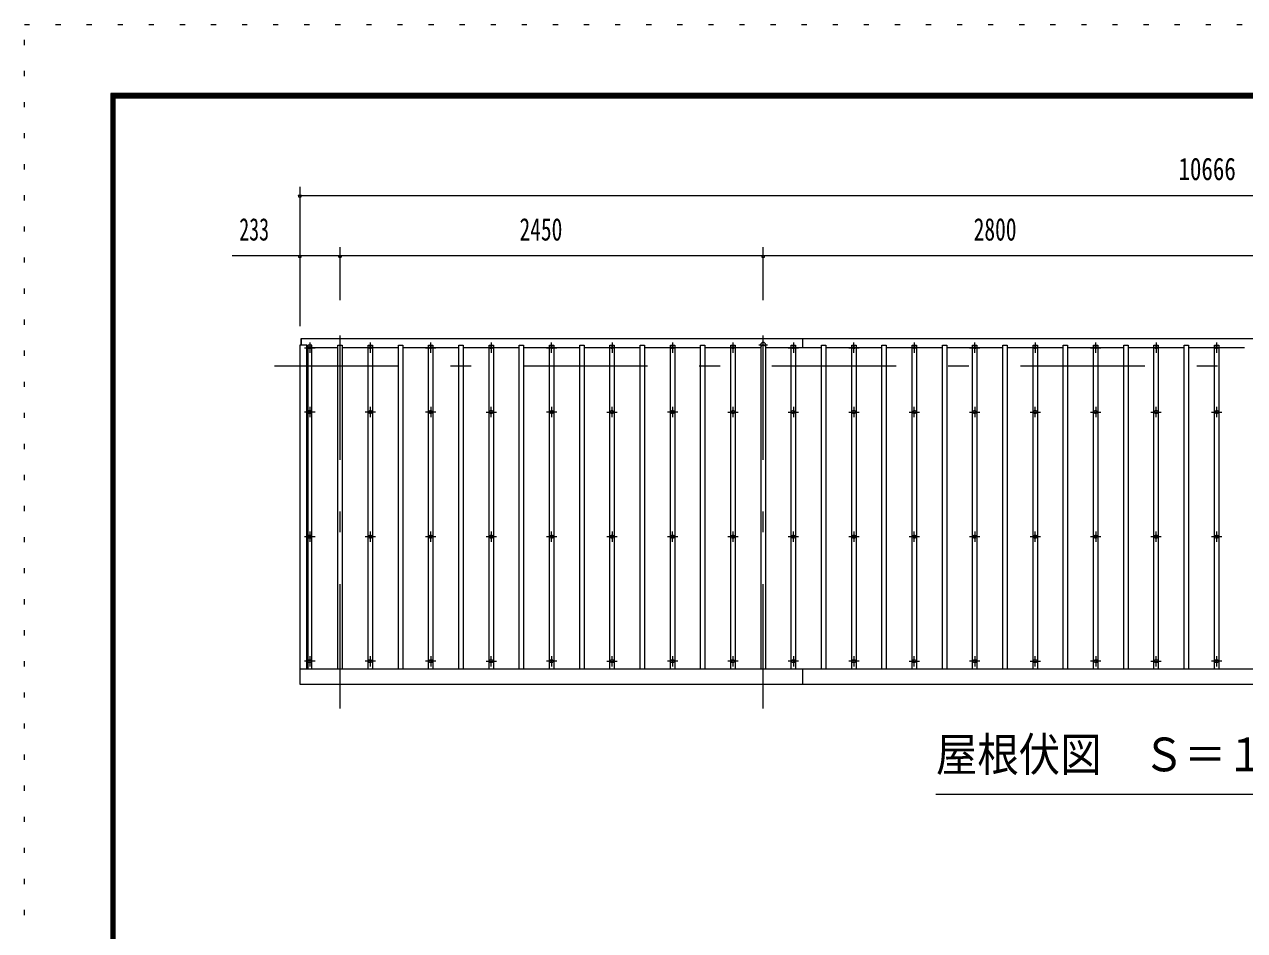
# Model space of a CAD drawing. Units: millimetres, scale not verified, with parts at other scales. Extents: x -26654 to 26660, y -10500 to 10500.
# Drawn here: x -3040 to 4025, y 5250 to 10500 of the extents above; entities that cross this region are included whole.
import ezdxf
from ezdxf.enums import TextEntityAlignment as Align

# ---------------------------------------------------------------- set-up
doc = ezdxf.new("R2010")
doc.units = ezdxf.units.MM
doc.header["$LTSCALE"] = 60
doc.linetypes.add('USER3', pattern=[24, 12, -5, 2, -5])
doc.linetypes.add('USER4', pattern=[3, 0.5, -2.5])
for name, color, linetype, lineweight in [('0-2_1-05BOLD', 7, 'Continuous', 18), ('0-3_1-25CENTER', 3, 'USER3', 18), ('0-4_1-45THIN', 4, 'Continuous', 18), ('0-5_1-55DIM', 3, 'Continuous', 18), ('0-C_F-F1PAPER', 5, 'Continuous', 18), ('0-D_F-E_J_ADD', 5, 'USER4', 18)]:
    doc.layers.add(name, color=color, linetype=linetype, lineweight=lineweight)
doc.styles.add('ＭＳ ゴシック', font='')
doc.styles.get('ＭＳ ゴシック').set_extended_font_data('MS Gothic')

msp = doc.modelspace()

# ---------------------------------------------------------------- linework, layer by layer
at = {"layer": '0-2_1-05BOLD'}
for p, q in [((-1435.06, 8641.19), (-1435.06, 8677.67)), ((1467.94, 8626.18), (1467.94, 8677.67)), ((9220.94, 6765.11), (-1445.06, 6765.11)), ((1467.94, 6677.67), (1467.94, 6765.11))]:
    msp.add_line(p, q, dxfattribs=at)
for points in [[(-1445.06, 8641.19), (-1445.06, 6677.67), (9220.94, 6677.67), (9220.94, 8641.19), (9180.94, 8641.19), (9180.94, 6765.11)], [(-1405.06, 6765.11), (-1405.06, 8641.19), (-1445.06, 8641.19)], [(9215.94, 8641.19), (9215.94, 8677.67), (-1440.06, 8677.67), (-1440.06, 8641.19)]]:
    msp.add_lwpolyline(points, dxfattribs=at)
for centre in [(-1387.06, 8254.17), (-1037.06, 8254.17), (-687.06, 8254.17), (-337.06, 8254.17), (12.94, 8254.17), (362.94, 8254.17), (712.94, 8254.17), (1062.94, 8254.17), (1412.94, 8254.17), (1762.94, 8254.17), (2112.94, 8254.17), (2462.94, 8254.17), (2812.94, 8254.17), (3162.94, 8254.17), (3512.94, 8254.17), (3862.94, 8254.17), (-1387.06, 7532.51), (-1037.06, 7532.51), (-687.06, 7532.51), (-337.06, 7532.51), (12.94, 7532.51), (362.94, 7532.51), (712.94, 7532.51), (1062.94, 7532.51), (1412.94, 7532.51), (1762.94, 7532.51), (2112.94, 7532.51), (2462.94, 7532.51), (2812.94, 7532.51), (3162.94, 7532.51), (3512.94, 7532.51), (3862.94, 7532.51), (-1387.06, 6810.85), (-1037.06, 6810.85), (-687.06, 6810.85), (-337.06, 6810.85), (12.94, 6810.85), (362.94, 6810.85), (712.94, 6810.85), (1062.94, 6810.85), (1412.94, 6810.85), (1762.94, 6810.85), (2112.94, 6810.85), (2462.94, 6810.85), (2812.94, 6810.85), (3162.94, 6810.85), (3512.94, 6810.85), (3862.94, 6810.85)]:
    msp.add_circle(centre, 10, dxfattribs=at)
for centre, radius, start, end in [((-1387.06, 8616.22), 14.5, 46.39838, 133.60162), ((-1387.06, 8637.22), 14.5, 226.3961, 313.6039), ((-1037.06, 8616.22), 14.5, 46.39838, 133.60162), ((-1037.06, 8637.22), 14.5, 226.3961, 313.6039), ((-687.06, 8616.22), 14.5, 46.39838, 133.60162), ((-687.06, 8637.22), 14.5, 226.3961, 313.6039), ((-337.06, 8616.22), 14.5, 46.39838, 133.60162), ((-337.06, 8637.22), 14.5, 226.3961, 313.6039), ((12.94, 8616.22), 14.5, 46.39838, 133.60162), ((12.94, 8637.22), 14.5, 226.3961, 313.6039), ((362.94, 8616.22), 14.5, 46.39838, 133.60162), ((362.94, 8637.22), 14.5, 226.3961, 313.6039), ((712.94, 8616.22), 14.5, 46.39838, 133.60162), ((712.94, 8637.22), 14.5, 226.3961, 313.6039), ((1062.94, 8616.22), 14.5, 46.39838, 133.60162), ((1062.94, 8637.22), 14.5, 226.3961, 313.6039), ((1237.95, 8642.67), 15, 326.44154, 213.55197), ((1412.94, 8616.22), 14.5, 46.39838, 133.60162), ((1412.94, 8637.22), 14.5, 226.3961, 313.6039), ((1762.94, 8616.22), 14.5, 46.39838, 133.60162), ((1762.94, 8637.22), 14.5, 226.3961, 313.6039), ((2112.94, 8616.22), 14.5, 46.39838, 133.60162), ((2112.94, 8637.22), 14.5, 226.3961, 313.6039), ((2462.94, 8616.22), 14.5, 46.39838, 133.60162), ((2462.94, 8637.22), 14.5, 226.3961, 313.6039), ((2812.94, 8616.22), 14.5, 46.39838, 133.60162), ((2812.94, 8637.22), 14.5, 226.3961, 313.6039), ((3162.94, 8616.22), 14.5, 46.39838, 133.60162), ((3162.94, 8637.22), 14.5, 226.3961, 313.6039), ((3512.94, 8616.22), 14.5, 46.39838, 133.60162), ((3512.94, 8637.22), 14.5, 226.3961, 313.6039), ((3862.94, 8616.22), 14.5, 46.39838, 133.60162), ((3862.94, 8637.22), 14.5, 226.3961, 313.6039)]:
    msp.add_arc(centre, radius, start, end, dxfattribs=at)
at = {"layer": '0-3_1-25CENTER'}
for p, q in [((-1212.06, 6537.67), (-1212.06, 8827.67)), ((1237.94, 6537.67), (1237.94, 8827.67)), ((-1417.05, 8626.72), (-1357.06, 8626.72)), ((-1387.06, 8656.72), (-1387.06, 8596.72)), ((-1007.06, 8626.72), (-1067.06, 8626.72)), ((-1037.06, 8656.72), (-1037.06, 8596.72)), ((-717.06, 8626.72), (-657.06, 8626.72)), ((-687.06, 8596.72), (-687.06, 8656.72)), ((-307.06, 8626.72), (-367.06, 8626.72)), ((-337.06, 8656.72), (-337.06, 8596.72)), ((-17.06, 8626.72), (42.94, 8626.72)), ((12.94, 8596.72), (12.94, 8656.72)), ((392.94, 8626.72), (332.94, 8626.72)), ((362.94, 8656.72), (362.94, 8596.72)), ((742.94, 8626.72), (682.94, 8626.72)), ((712.94, 8656.72), (712.94, 8596.72)), ((1092.95, 8626.72), (1032.94, 8626.72)), ((1062.94, 8656.72), (1062.94, 8596.72)), ((1212.95, 8642.67), (1262.95, 8642.67)), ((1382.95, 8626.72), (1442.94, 8626.72)), ((1412.94, 8656.72), (1412.94, 8596.72)), ((1732.94, 8626.72), (1792.94, 8626.72)), ((1762.94, 8596.72), (1762.94, 8656.72)), ((2142.94, 8626.72), (2082.94, 8626.72)), ((2112.94, 8656.72), (2112.94, 8596.72)), ((2432.94, 8626.72), (2492.94, 8626.72)), ((2462.94, 8596.72), (2462.94, 8656.72)), ((2842.94, 8626.72), (2782.94, 8626.72)), ((2812.94, 8656.72), (2812.94, 8596.72)), ((3132.94, 8626.72), (3192.94, 8626.72)), ((3162.94, 8596.72), (3162.94, 8656.72)), ((3542.94, 8626.72), (3482.94, 8626.72)), ((3512.94, 8656.72), (3512.94, 8596.72)), ((3892.95, 8626.72), (3832.95, 8626.72)), ((3862.94, 8656.72), (3862.94, 8596.72)), ((-1592.05, 8521.68), (9367.94, 8521.68)), ((-1387.06, 8284.17), (-1387.06, 8224.17)), ((-1037.06, 8284.17), (-1037.06, 8224.17)), ((-687.06, 8284.17), (-687.06, 8224.17)), ((-337.06, 8224.17), (-337.06, 8284.17)), ((12.94, 8284.17), (12.94, 8224.17)), ((362.94, 8224.17), (362.94, 8284.17)), ((712.94, 8284.17), (712.94, 8224.17)), ((1062.94, 8284.17), (1062.94, 8224.17)), ((1412.94, 8284.17), (1412.94, 8224.17)), ((1762.94, 8284.17), (1762.94, 8224.17)), ((2112.94, 8224.17), (2112.94, 8284.17)), ((2462.94, 8284.17), (2462.94, 8224.17)), ((2812.94, 8224.17), (2812.94, 8284.17)), ((3162.94, 8284.17), (3162.94, 8224.17)), ((3512.94, 8224.17), (3512.94, 8284.17)), ((3862.94, 8284.17), (3862.94, 8224.17)), ((-1357.06, 8254.17), (-1417.05, 8254.17)), ((-1007.06, 8254.17), (-1067.06, 8254.17)), ((-657.06, 8254.17), (-717.06, 8254.17)), ((-367.06, 8254.17), (-307.06, 8254.17)), ((42.94, 8254.17), (-17.06, 8254.17)), ((332.94, 8254.17), (392.94, 8254.17)), ((742.94, 8254.17), (682.94, 8254.17)), ((1032.94, 8254.17), (1092.95, 8254.17)), ((1382.95, 8254.17), (1442.94, 8254.17)), ((1732.94, 8254.17), (1792.94, 8254.17)), ((2082.94, 8254.17), (2142.94, 8254.17)), ((2432.94, 8254.17), (2492.94, 8254.17)), ((2782.94, 8254.17), (2842.94, 8254.17)), ((3132.94, 8254.17), (3192.94, 8254.17)), ((3482.94, 8254.17), (3542.94, 8254.17)), ((3832.95, 8254.17), (3892.95, 8254.17)), ((-1387.06, 7562.51), (-1387.06, 7502.51)), ((-1037.06, 7562.51), (-1037.06, 7502.51)), ((-687.06, 7502.51), (-687.06, 7562.51)), ((-337.06, 7562.51), (-337.06, 7502.51)), ((12.94, 7502.51), (12.94, 7562.51)), ((362.94, 7562.51), (362.94, 7502.51)), ((712.94, 7502.51), (712.94, 7562.51)), ((1062.94, 7562.51), (1062.94, 7502.51)), ((1412.94, 7502.51), (1412.94, 7562.51)), ((1762.94, 7562.51), (1762.94, 7502.51)), ((2112.94, 7502.51), (2112.94, 7562.51)), ((2462.94, 7562.51), (2462.94, 7502.51)), ((2812.94, 7502.51), (2812.94, 7562.51)), ((3162.94, 7562.51), (3162.94, 7502.51)), ((3512.94, 7502.51), (3512.94, 7562.51)), ((3862.94, 7562.51), (3862.94, 7502.51)), ((-1417.05, 7532.51), (-1357.06, 7532.51)), ((-1067.06, 7532.51), (-1007.06, 7532.51)), ((-717.06, 7532.51), (-657.06, 7532.51)), ((-367.06, 7532.51), (-307.06, 7532.51)), ((-17.06, 7532.51), (42.94, 7532.51)), ((332.94, 7532.51), (392.94, 7532.51)), ((682.94, 7532.51), (742.94, 7532.51)), ((1032.94, 7532.51), (1092.95, 7532.51)), ((1382.95, 7532.51), (1442.94, 7532.51)), ((1732.94, 7532.51), (1792.94, 7532.51)), ((2082.94, 7532.51), (2142.94, 7532.51)), ((2432.94, 7532.51), (2492.94, 7532.51)), ((2782.94, 7532.51), (2842.94, 7532.51)), ((3132.94, 7532.51), (3192.94, 7532.51)), ((3482.94, 7532.51), (3542.94, 7532.51)), ((3832.95, 7532.51), (3892.95, 7532.51)), ((-1357.06, 6810.85), (-1417.05, 6810.85)), ((-1387.06, 6840.85), (-1387.06, 6780.85)), ((-1007.06, 6810.85), (-1067.06, 6810.85)), ((-1037.06, 6840.85), (-1037.06, 6780.85)), ((-657.06, 6810.85), (-717.06, 6810.85)), ((-687.06, 6840.85), (-687.06, 6780.85)), ((-367.06, 6810.85), (-307.06, 6810.85)), ((-337.06, 6780.85), (-337.06, 6840.85)), ((42.94, 6810.85), (-17.06, 6810.85)), ((12.94, 6840.85), (12.94, 6780.85)), ((332.94, 6810.85), (392.94, 6810.85)), ((362.94, 6780.85), (362.94, 6840.85)), ((742.94, 6810.85), (682.94, 6810.85)), ((712.94, 6840.85), (712.94, 6780.85)), ((1092.95, 6810.85), (1032.94, 6810.85)), ((1062.94, 6840.85), (1062.94, 6780.85)), ((1442.94, 6810.85), (1382.95, 6810.85)), ((1412.94, 6840.85), (1412.94, 6780.85)), ((1792.94, 6810.85), (1732.94, 6810.85)), ((1762.94, 6840.85), (1762.94, 6780.85)), ((2082.94, 6810.85), (2142.94, 6810.85)), ((2112.94, 6780.85), (2112.94, 6840.85)), ((2492.94, 6810.85), (2432.94, 6810.85)), ((2462.94, 6840.85), (2462.94, 6780.85)), ((2782.94, 6810.85), (2842.94, 6810.85)), ((2812.94, 6780.85), (2812.94, 6840.85)), ((3192.94, 6810.85), (3132.94, 6810.85)), ((3162.94, 6840.85), (3162.94, 6780.85)), ((3482.94, 6810.85), (3542.94, 6810.85)), ((3512.94, 6780.85), (3512.94, 6840.85)), ((3892.95, 6810.85), (3832.95, 6810.85)), ((3862.94, 6840.85), (3862.94, 6780.85))]:
    msp.add_line(p, q, dxfattribs=at)
at = {"layer": '0-4_1-45THIN'}
for p, q in [((-1399.56, 8626.18), (-1405.06, 8626.18)), ((-1374.56, 6765.11), (-1374.56, 8641.19)), ((-1224.56, 8626.18), (-1374.56, 8626.18)), ((-1199.56, 8641.19), (-1199.56, 6765.11)), ((-1049.56, 8626.18), (-1199.56, 8626.18)), ((-1024.56, 8641.19), (-1024.56, 6765.11)), ((-874.56, 8626.18), (-1024.56, 8626.18)), ((-849.56, 8641.19), (-849.56, 6765.11)), ((-699.55, 8626.18), (-849.56, 8626.18)), ((-674.55, 8641.19), (-674.55, 6765.11)), ((-524.56, 8626.18), (-674.55, 8626.18)), ((-499.56, 8641.19), (-499.56, 6765.11)), ((-349.55, 8626.18), (-499.56, 8626.18)), ((-324.55, 8641.19), (-324.55, 6765.11)), ((-174.56, 8626.18), (-324.55, 8626.18)), ((-149.56, 8641.19), (-149.56, 6765.11)), ((0.45, 8626.18), (-149.56, 8626.18)), ((25.45, 8641.19), (25.45, 6765.11)), ((175.44, 8626.18), (25.45, 8626.18)), ((200.44, 8641.19), (200.44, 6765.11)), ((350.45, 8626.18), (200.44, 8626.18)), ((375.44, 8641.19), (375.44, 6765.11)), ((525.44, 8626.18), (375.44, 8626.18)), ((550.44, 8641.19), (550.44, 6765.11)), ((700.44, 8626.18), (550.44, 8626.18)), ((875.44, 8626.18), (725.44, 8626.18)), ((725.45, 8641.19), (725.45, 6765.11)), ((900.44, 8641.19), (900.44, 6765.11)), ((1050.44, 8626.18), (900.44, 8626.18)), ((1075.44, 8641.19), (1075.44, 6765.11)), ((1225.44, 8626.18), (1075.44, 8626.18)), ((1250.44, 8641.19), (1250.44, 6765.11)), ((1400.44, 8626.18), (1250.44, 8626.18)), ((1425.44, 8641.19), (1425.44, 6765.11)), ((1575.44, 8626.18), (1425.44, 8626.18)), ((1600.44, 8641.19), (1600.44, 6765.11)), ((1750.44, 8626.18), (1600.44, 8626.18)), ((1775.44, 8641.19), (1775.44, 6765.11)), ((1925.44, 8626.18), (1775.44, 8626.18)), ((1950.44, 8641.19), (1950.44, 6765.11)), ((2100.44, 8626.18), (1950.44, 8626.18)), ((2125.45, 8641.19), (2125.45, 6765.11)), ((2275.44, 8626.18), (2125.45, 8626.18)), ((2300.44, 8641.19), (2300.44, 6765.11)), ((2450.45, 8626.18), (2300.44, 8626.18)), ((2475.45, 8641.19), (2475.45, 6765.11)), ((2625.44, 8626.18), (2475.45, 8626.18)), ((2650.44, 8641.19), (2650.44, 6765.11)), ((2800.45, 8626.18), (2650.44, 8626.18)), ((2825.45, 8641.19), (2825.45, 6765.11)), ((2975.44, 8626.18), (2825.45, 8626.18)), ((3000.44, 8641.19), (3000.44, 6765.11)), ((3150.44, 8626.18), (3000.44, 8626.18)), ((3325.44, 8626.18), (3175.44, 8626.18)), ((3175.45, 8641.19), (3175.45, 6765.11)), ((3350.44, 8641.19), (3350.44, 6765.11)), ((3500.44, 8626.18), (3350.44, 8626.18)), ((3525.44, 8641.19), (3525.44, 6765.11)), ((3675.44, 8626.18), (3525.44, 8626.18)), ((3700.44, 8641.19), (3700.44, 6765.11)), ((3850.44, 8626.18), (3700.44, 8626.18)), ((3875.44, 8641.19), (3875.44, 6765.11)), ((4025.44, 8626.18), (3875.44, 8626.18))]:
    msp.add_line(p, q, dxfattribs=at)
for points in [[(-1374.56, 8641.19), (-1399.56, 8641.19), (-1399.56, 6765.11)], [(-1224.56, 6765.11), (-1224.56, 8641.19), (-1199.56, 8641.19)], [(-1049.56, 6765.11), (-1049.56, 8641.19), (-1024.56, 8641.19)], [(-874.56, 6765.11), (-874.56, 8641.19), (-849.56, 8641.19)], [(-699.55, 6765.11), (-699.55, 8641.19), (-674.55, 8641.19)], [(-524.56, 6765.11), (-524.56, 8641.19), (-499.56, 8641.19)], [(-349.55, 6765.11), (-349.55, 8641.19), (-324.55, 8641.19)], [(-174.56, 6765.11), (-174.56, 8641.19), (-149.56, 8641.19)], [(0.44, 6765.11), (0.44, 8641.19), (25.45, 8641.19)], [(175.44, 6765.11), (175.44, 8641.19), (200.44, 8641.19)], [(350.44, 6765.11), (350.44, 8641.19), (375.44, 8641.19)], [(525.44, 6765.11), (525.44, 8641.19), (550.44, 8641.19)], [(700.44, 6765.11), (700.44, 8641.19), (725.45, 8641.19)], [(875.44, 6765.11), (875.44, 8641.19), (900.44, 8641.19)], [(1050.44, 6765.11), (1050.44, 8641.19), (1075.44, 8641.19)], [(1225.44, 6765.11), (1225.44, 8641.19), (1250.44, 8641.19)], [(1400.44, 6765.11), (1400.44, 8641.19), (1425.44, 8641.19)], [(1575.44, 6765.11), (1575.44, 8641.19), (1600.44, 8641.19)], [(1750.44, 6765.11), (1750.44, 8641.19), (1775.44, 8641.19)], [(1925.44, 6765.11), (1925.44, 8641.19), (1950.44, 8641.19)], [(2100.44, 6765.11), (2100.44, 8641.19), (2125.45, 8641.19)], [(2275.44, 6765.11), (2275.44, 8641.19), (2300.44, 8641.19)], [(2450.44, 6765.11), (2450.44, 8641.19), (2475.45, 8641.19)], [(2625.44, 6765.11), (2625.44, 8641.19), (2650.44, 8641.19)], [(2800.45, 6765.11), (2800.45, 8641.19), (2825.45, 8641.19)], [(2975.44, 6765.11), (2975.44, 8641.19), (3000.44, 8641.19)], [(3150.44, 6765.11), (3150.44, 8641.19), (3175.45, 8641.19)], [(3325.44, 6765.11), (3325.44, 8641.19), (3350.44, 8641.19)], [(3500.44, 6765.11), (3500.44, 8641.19), (3525.44, 8641.19)], [(3675.44, 6765.11), (3675.44, 8641.19), (3700.44, 8641.19)], [(3850.44, 6765.11), (3850.44, 8641.19), (3875.44, 8641.19)]]:
    msp.add_lwpolyline(points, dxfattribs=at)
at = {"layer": '0-5_1-55DIM'}
for p, q in [((-1445.05, 9558.67), (-1445.05, 8752.68)), ((-1435.05, 9508.67), (-1455.05, 9508.67)), ((-1445.05, 9508.67), (9220.94, 9508.67)), ((-1212.06, 8902.68), (-1212.06, 9208.67)), ((1237.94, 8902.68), (1237.94, 9208.67)), ((9613.44, 9158.67), (-1837.56, 9158.67)), ((-1435.05, 9158.67), (-1455.05, 9158.67)), ((-1202.06, 9158.67), (-1222.06, 9158.67)), ((1247.94, 9158.67), (1227.94, 9158.67)), ((5537.94, 6037.67), (2237.94, 6037.67))]:
    msp.add_line(p, q, dxfattribs=at)
for centre in [(-1445.05, 9508.67), (-1445.05, 9158.67), (-1212.06, 9158.67), (1237.94, 9158.67)]:
    msp.add_arc(centre, 10, 180, 0, dxfattribs=at)
at = {"layer": '0-C_F-F1PAPER'}
for points in [[(26160.28, -10000), (26160.28, 10100), (-2539.72, 10100), (-2539.72, -10000)], [(26157.78, -9997.5), (26157.78, 10097.5), (-2537.22, 10097.5), (-2537.22, -9997.5)], [(26155.28, -9995), (-2534.72, -9995), (-2534.72, 10095), (26155.28, 10095)], [(26152.78, -9992.5), (26152.78, 10092.5), (-2532.22, 10092.5), (-2532.22, -9992.5)], [(26150.28, -9990), (-2529.72, -9990), (-2529.72, 10090), (26150.28, 10090)], [(26147.78, -9987.5), (26147.78, 10087.5), (-2527.22, 10087.5), (-2527.22, -9987.5)], [(26145.28, -9985), (-2524.72, -9985), (-2524.72, 10085), (26145.28, 10085)], [(26142.78, -9982.5), (26142.78, 10082.5), (-2522.22, 10082.5), (-2522.22, -9982.5)], [(26140.28, -9980), (26140.28, 10080), (-2519.72, 10080), (-2519.72, -9980)], [(26137.78, -9977.5), (26137.78, 10077.5), (-2517.22, 10077.5), (-2517.22, -9977.5)], [(26135.28, -9975), (-2514.72, -9975), (-2514.72, 10075), (26135.28, 10075)]]:
    msp.add_lwpolyline(points, close=True, dxfattribs=at)
at = {"layer": '0-D_F-E_J_ADD'}
msp.add_lwpolyline([(26660.28, -10500), (-3039.72, -10500), (-3039.72, 10500), (26660.28, 10500)], close=True, dxfattribs=at)

# ---------------------------------------------------------------- texts
at = {"layer": '0-5_1-55DIM', "color": 7, "style": 'ＭＳ ゴシック'}
for s, height, width, p in [('10666', 130.2, 0.75, (3642.32, 9558.67)), ('233', 130.2, 0.65, (-1795.73, 9208.67)), ('2450', 130.2, 0.7, (-173.07, 9208.67)), ('2800', 130.2, 0.7, (2456.67, 9208.67)), ('屋根伏図\u3000Ｓ＝１／５０', 195.4, 0.9, (2237.94, 6114.32))]:
    msp.add_text(s, height=height, dxfattribs=dict(at, width=width)).set_placement(p, align=Align.BOTTOM_LEFT)

doc.saveas('drawing.dxf')
